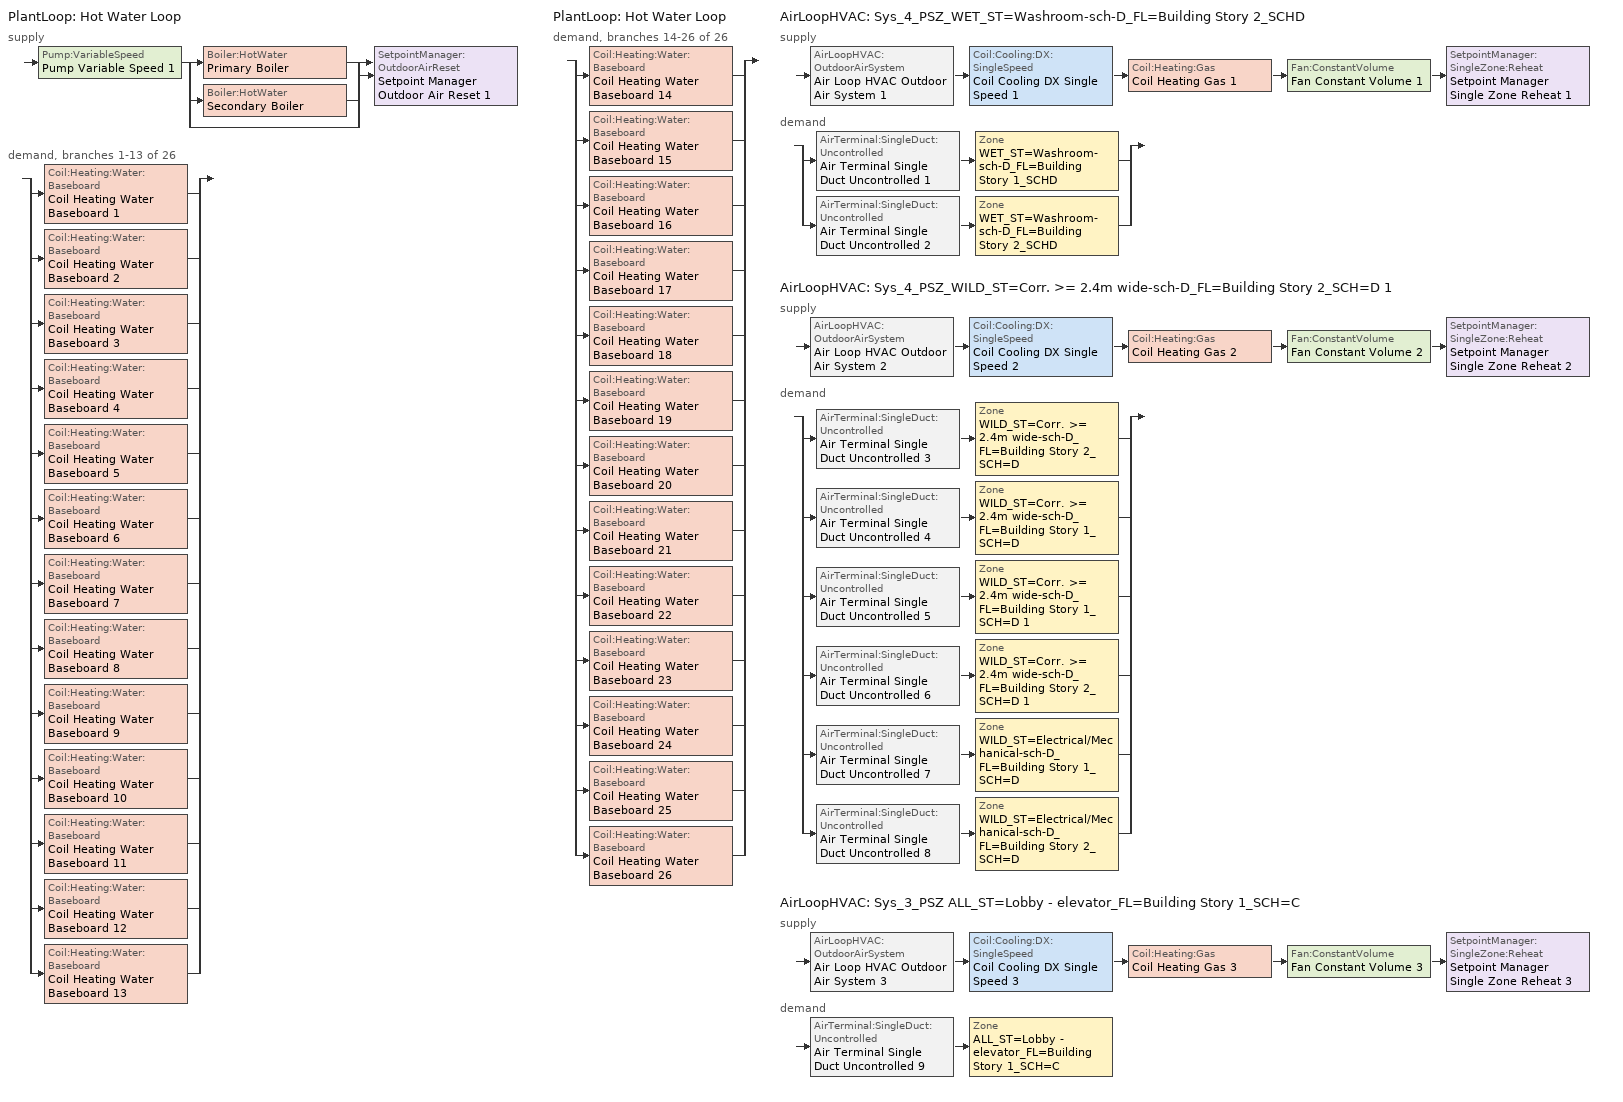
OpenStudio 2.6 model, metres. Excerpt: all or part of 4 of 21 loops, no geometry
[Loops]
PlantLoop 'Hot Water Loop'
 supply: Pump:VariableSpeed 'Pump Variable Speed 1' > split
  | Boiler:HotWater 'Primary Boiler'
  | Boiler:HotWater 'Secondary Boiler'
  | bypass
  join > SetpointManager:OutdoorAirReset 'Setpoint Manager Outdoor Air Reset 1'
 demand, branches 1-13 of 26: split
  | Coil:Heating:Water:Baseboard 'Coil Heating Water Baseboard 1'
  | Coil:Heating:Water:Baseboard 'Coil Heating Water Baseboard 2'
  | Coil:Heating:Water:Baseboard 'Coil Heating Water Baseboard 3'
  | Coil:Heating:Water:Baseboard 'Coil Heating Water Baseboard 4'
  | Coil:Heating:Water:Baseboard 'Coil Heating Water Baseboard 5'
  | Coil:Heating:Water:Baseboard 'Coil Heating Water Baseboard 6'
  | Coil:Heating:Water:Baseboard 'Coil Heating Water Baseboard 7'
  | Coil:Heating:Water:Baseboard 'Coil Heating Water Baseboard 8'
  | Coil:Heating:Water:Baseboard 'Coil Heating Water Baseboard 9'
  | Coil:Heating:Water:Baseboard 'Coil Heating Water Baseboard 10'
  | Coil:Heating:Water:Baseboard 'Coil Heating Water Baseboard 11'
  | Coil:Heating:Water:Baseboard 'Coil Heating Water Baseboard 12'
  | Coil:Heating:Water:Baseboard 'Coil Heating Water Baseboard 13'
PlantLoop 'Hot Water Loop'
 demand, branches 14-26 of 26: split
  | Coil:Heating:Water:Baseboard 'Coil Heating Water Baseboard 14'
  | Coil:Heating:Water:Baseboard 'Coil Heating Water Baseboard 15'
  | Coil:Heating:Water:Baseboard 'Coil Heating Water Baseboard 16'
  | Coil:Heating:Water:Baseboard 'Coil Heating Water Baseboard 17'
  | Coil:Heating:Water:Baseboard 'Coil Heating Water Baseboard 18'
  | Coil:Heating:Water:Baseboard 'Coil Heating Water Baseboard 19'
  | Coil:Heating:Water:Baseboard 'Coil Heating Water Baseboard 20'
  | Coil:Heating:Water:Baseboard 'Coil Heating Water Baseboard 21'
  | Coil:Heating:Water:Baseboard 'Coil Heating Water Baseboard 22'
  | Coil:Heating:Water:Baseboard 'Coil Heating Water Baseboard 23'
  | Coil:Heating:Water:Baseboard 'Coil Heating Water Baseboard 24'
  | Coil:Heating:Water:Baseboard 'Coil Heating Water Baseboard 25'
  | Coil:Heating:Water:Baseboard 'Coil Heating Water Baseboard 26'
AirLoopHVAC 'Sys_4_PSZ_WET_ST=Washroom-sch-D_FL=Building Story 2_SCHD'
 supply: AirLoopHVAC:OutdoorAirSystem 'Air Loop HVAC Outdoor Air System 1' > Coil:Cooling:DX:SingleSpeed 'Coil Cooling DX Single Speed 1' > Coil:Heating:Gas 'Coil Heating Gas 1' > Fan:ConstantVolume 'Fan Constant Volume 1' > SetpointManager:SingleZone:Reheat 'Setpoint Manager Single Zone Reheat 1'
 demand: split
  | AirTerminal:SingleDuct:Uncontrolled 'Air Terminal Single Duct Uncontrolled 1' > Zone 'WET_ST=Washroom-sch-D_FL=Building Story 1_SCHD'
  | AirTerminal:SingleDuct:Uncontrolled 'Air Terminal Single Duct Uncontrolled 2' > Zone 'WET_ST=Washroom-sch-D_FL=Building Story 2_SCHD'
AirLoopHVAC 'Sys_4_PSZ_WILD_ST=Corr. >= 2.4m wide-sch-D_FL=Building Story 2_SCH=D 1'
 supply: AirLoopHVAC:OutdoorAirSystem 'Air Loop HVAC Outdoor Air System 2' > Coil:Cooling:DX:SingleSpeed 'Coil Cooling DX Single Speed 2' > Coil:Heating:Gas 'Coil Heating Gas 2' > Fan:ConstantVolume 'Fan Constant Volume 2' > SetpointManager:SingleZone:Reheat 'Setpoint Manager Single Zone Reheat 2'
 demand: split
  | AirTerminal:SingleDuct:Uncontrolled 'Air Terminal Single Duct Uncontrolled 3' > Zone 'WILD_ST=Corr. >= 2.4m wide-sch-D_FL=Building Story 2_SCH=D'
  | AirTerminal:SingleDuct:Uncontrolled 'Air Terminal Single Duct Uncontrolled 4' > Zone 'WILD_ST=Corr. >= 2.4m wide-sch-D_FL=Building Story 1_SCH=D'
  | AirTerminal:SingleDuct:Uncontrolled 'Air Terminal Single Duct Uncontrolled 5' > Zone 'WILD_ST=Corr. >= 2.4m wide-sch-D_FL=Building Story 1_SCH=D 1'
  | AirTerminal:SingleDuct:Uncontrolled 'Air Terminal Single Duct Uncontrolled 6' > Zone 'WILD_ST=Corr. >= 2.4m wide-sch-D_FL=Building Story 2_SCH=D 1'
  | AirTerminal:SingleDuct:Uncontrolled 'Air Terminal Single Duct Uncontrolled 7' > Zone 'WILD_ST=Electrical/Mechanical-sch-D_FL=Building Story 1_SCH=D'
  | AirTerminal:SingleDuct:Uncontrolled 'Air Terminal Single Duct Uncontrolled 8' > Zone 'WILD_ST=Electrical/Mechanical-sch-D_FL=Building Story 2_SCH=D'
AirLoopHVAC 'Sys_3_PSZ ALL_ST=Lobby - elevator_FL=Building Story 1_SCH=C'
 supply: AirLoopHVAC:OutdoorAirSystem 'Air Loop HVAC Outdoor Air System 3' > Coil:Cooling:DX:SingleSpeed 'Coil Cooling DX Single Speed 3' > Coil:Heating:Gas 'Coil Heating Gas 3' > Fan:ConstantVolume 'Fan Constant Volume 3' > SetpointManager:SingleZone:Reheat 'Setpoint Manager Single Zone Reheat 3'
 demand: AirTerminal:SingleDuct:Uncontrolled 'Air Terminal Single Duct Uncontrolled 9' > Zone 'ALL_ST=Lobby - elevator_FL=Building Story 1_SCH=C'
[Sizing:Zone] Zone Cooling Design Supply Air Temperature Input Method=SupplyAirTemperature; Zone Cooling Design Supply Air Temperature Difference {deltaC}=11.11; Zone Heating Design Supply Air Temperature Input Method=SupplyAirTemperature; Zone Heating Design Supply Air Temperature Difference {deltaC}=11.11; Zone Cooling Design Supply Air Humidity Ratio {kg-H2O/kg-air}=0.0085; Zone Heating Design Supply Air Humidity Ratio {kg-H2O/kg-air}=0.008; Cooling Design Air Flow Method=DesignDay; Heating Design Air Flow Method=DesignDay; Account for Dedicated Outdoor Air System=No; Dedicated Outdoor Air System Control Strategy=NeutralSupplyAir; Dedicated Outdoor Air Low Setpoint Temperature for Design {C}=autosize; Dedicated Outdoor Air High Setpoint Temperature for Design {C}=autosize
Name | Zone Cooling Design Supply Air Temperature {C} | Zone Heating Design Supply Air Temperature {C} | Zone Heating Sizing Factor | Zone Cooling Sizing Factor
WET_ST=Washroom-sch-D_FL=Building Story 1_SCHD; WILD_ST=Corr. >= 2.4m wide-sch-D_FL=Building Story 2_SCH=D; WILD_ST=Corr. >= 2.4m wide-sch-D_FL=Building Story 1_SCH=D; WILD_ST=Corr. >= 2.4m wide-sch-D_FL=Building Story 1_SCH=D 1; WILD_ST=Electrical/Mechanical-sch-D_FL=Building Story 1_SCH=D; WILD_ST=Electrical/Mechanical-sch-D_FL=Building Story 2_SCH=D | 14 | 40
WET_ST=Washroom-sch-D_FL=Building Story 2_SCHD; ALL_ST=Lobby - elevator_FL=Building Story 1_SCH=C; WILD_ST=Corr. >= 2.4m wide-sch-D_FL=Building Story 2_SCH=D 1 | 13 | 43 | 1.3 | 1.1
[Zone equipment]
WET_ST=Washroom-sch-D_FL=Building Story 1_SCHD: Air Terminal Single Duct Uncontrolled 1, Zone HVAC Baseboard Convective Water 1
WET_ST=Washroom-sch-D_FL=Building Story 2_SCHD: Air Terminal Single Duct Uncontrolled 2, Zone HVAC Baseboard Convective Water 2
ALL_ST=Lobby - elevator_FL=Building Story 1_SCH=C: Air Terminal Single Duct Uncontrolled 9, Zone HVAC Baseboard Convective Water 9
WILD_ST=Corr. >= 2.4m wide-sch-D_FL=Building Story 2_SCH=D: Air Terminal Single Duct Uncontrolled 3, Zone HVAC Baseboard Convective Water 3
WILD_ST=Corr. >= 2.4m wide-sch-D_FL=Building Story 1_SCH=D: Air Terminal Single Duct Uncontrolled 4, Zone HVAC Baseboard Convective Water 4
WILD_ST=Corr. >= 2.4m wide-sch-D_FL=Building Story 1_SCH=D 1: Air Terminal Single Duct Uncontrolled 5, Zone HVAC Baseboard Convective Water 5
WILD_ST=Corr. >= 2.4m wide-sch-D_FL=Building Story 2_SCH=D 1: Air Terminal Single Duct Uncontrolled 6, Zone HVAC Baseboard Convective Water 6
WILD_ST=Electrical/Mechanical-sch-D_FL=Building Story 1_SCH=D: Air Terminal Single Duct Uncontrolled 7, Zone HVAC Baseboard Convective Water 7
WILD_ST=Electrical/Mechanical-sch-D_FL=Building Story 2_SCH=D: Air Terminal Single Duct Uncontrolled 8, Zone HVAC Baseboard Convective Water 8
[PlantLoop]
Hot Water Loop: Fluid Type=Water; Glycol Concentration=0; Plant Loop Volume {m3}=Autocalculate; Load Distribution Scheme=Optimal
[Sizing:Plant]
Hot Water Loop: Loop Type=Heating; Design Loop Exit Temperature {C}=82; Loop Design Temperature Difference {deltaC}=16; Sizing Option=NonCoincident; Zone Timesteps in Averaging Window=1; Coincident Sizing Factor Mode=None
[Pump:VariableSpeed]
Pump Variable Speed 1: Pump Control Type=Intermittent; Skin Loss Radiative Fraction=0.5; Design Power Sizing Method=PowerPerFlowPerPressure; Design Electric Power per Unit Flow Rate {W/(m3/s)}=348701.1; Design Shaft Power per Unit Flow Rate per Unit Head {W-s/m3-Pa}=1.28205; Design Minimum Flow Rate Fraction=0
[Boiler:HotWater] Fuel Type=NaturalGas; Water Outlet Upper Temperature Limit {C}=99; Boiler Flow Mode=ConstantFlow; Parasitic Electric Load {W}=0; Sizing Factor=1
Primary Boiler; Secondary Boiler
[SetpointManager:OutdoorAirReset]
Setpoint Manager Outdoor Air Reset 1: Control Variable=Temperature; Setpoint at Outdoor Low Temperature {C}=82; Outdoor Low Temperature {C}=-16; Setpoint at Outdoor High Temperature {C}=60; Outdoor High Temperature {C}=0
[AirLoopHVAC] Availability Schedule=Always On Discrete; Design Supply Air Flow Rate {m3/s}=AutoSize
Sys_4_PSZ_WET_ST=Washroom-sch-D_FL=Building Story 2_SCHD; Sys_4_PSZ_WILD_ST=Corr. >= 2.4m wide-sch-D_FL=Building Story 2_SCH=D 1; Sys_3_PSZ ALL_ST=Lobby - elevator_FL=Building Story 1_SCH=C
[Sizing:System] Type of Load to Size On=Sensible; Design Outdoor Air Flow Rate {m3/s}=Autosize; Minimum System Air Flow Ratio=1; Preheat Design Temperature {C}=7; Preheat Design Humidity Ratio {kg-H2O/kg-Air}=0.008; Precool Design Temperature {C}=13; Precool Design Humidity Ratio {kg-H2O/kg-Air}=0.008; Central Cooling Design Supply Air Temperature {C}=13; Central Heating Design Supply Air Temperature {C}=43; Sizing Option=NonCoincident; 100% Outdoor Air in Cooling=No; 100% Outdoor Air in Heating=No; Central Cooling Design Supply Air Humidity Ratio {kg-H2O/kg-Air}=0.0085; Central Heating Design Supply Air Humidity Ratio {kg-H2O/kg-Air}=0.008; Cooling Design Air Flow Method=DesignDay; Cooling Design Air Flow Rate {m3/s}=0; Heating Design Air Flow Method=DesignDay; Heating Design Air Flow Rate {m3/s}=0; System Outdoor Air Method=ZoneSum; Zone Maximum Outdoor Air Fraction=1; Cooling Supply Air Flow Rate Per Floor Area {m3/s-m2}=0.00996765; Cooling Fraction of Autosized Cooling Supply Air Flow Rate=1; Cooling Supply Air Flow Rate Per Unit Cooling Capacity {m3/s-W}=3.94755e-05; Heating Supply Air Flow Rate Per Floor Area {m3/s-m2}=0.00996765; Heating Fraction of Autosized Heating Supply Air Flow Rate=1; Heating Fraction of Autosized Cooling Supply Air Flow Rate=1; Heating Supply Air Flow Rate Per Unit Heating Capacity {m3/s-W}=3.15882e-05; Cooling Design Capacity Method=CoolingDesignCapacity; Cooling Design Capacity {W}=autosize; Cooling Design Capacity Per Floor Area {W/m2}=234.7; Fraction of Autosized Cooling Design Capacity=1; Heating Design Capacity Method=HeatingDesignCapacity; Heating Design Capacity {W}=autosize; Heating Design Capacity Per Floor Area {W/m2}=157; Fraction of Autosized Heating Design Capacity=1; Central Cooling Capacity Control Method=OnOff
Sys_4_PSZ_WET_ST=Washroom-sch-D_FL=Building Story 2_SCHD; Sys_4_PSZ_WILD_ST=Corr. >= 2.4m wide-sch-D_FL=Building Story 2_SCH=D 1; Sys_3_PSZ ALL_ST=Lobby - elevator_FL=Building Story 1_SCH=C
[Fan:ConstantVolume] Availability Schedule=Always On Discrete; Maximum Flow Rate {m3/s}=AutoSize
Fan Constant Volume 1; Fan Constant Volume 2; Fan Constant Volume 3
[Coil:Heating:Gas] Availability Schedule=Always On Discrete; Gas Burner Efficiency=0.8; Nominal Capacity {W}=AutoSize; Parasitic Electric Load {W}=0; Parasitic Gas Load {W}=0
Coil Heating Gas 1; Coil Heating Gas 2; Coil Heating Gas 3
[Coil:Cooling:DX:SingleSpeed] Availability Schedule=Always On Discrete; Rated Total Cooling Capacity {W}=autosize; Rated Sensible Heat Ratio=autosize; Rated COP {W/W}=3; Rated Air Flow Rate {m3/s}=autosize; Rated Evaporator Fan Power Per Volume Flow Rate {W/(m3/s)}=773.3; Condenser Type=AirCooled; Evaporative Condenser Effectiveness=0; Evaporative Condenser Air Flow Rate {m3/s}=Autosize; Evaporative Condenser Pump Rated Power Consumption {W}=Autosize; Crankcase Heater Capacity {W}=0; Maximum Outdoor Dry-Bulb Temperature for Crankcase Heater Operation {C}=0; Basin Heater Capacity {W/K}=0; Basin Heater Setpoint Temperature {C}=10
Name | Total Cooling Capacity Function of Temperature Curve | Total Cooling Capacity Function of Flow Fraction Curve | Energy Input Ratio Function of Temperature Curve | Energy Input Ratio Function of Flow Fraction Curve | Part Load Fraction Correlation Curve
Coil Cooling DX Single Speed 1 | Curve Biquadratic 1 | Curve Quadratic 1 | Curve Biquadratic 2 | Curve Quadratic 2 | Curve Cubic 1
Coil Cooling DX Single Speed 2 | Curve Biquadratic 3 | Curve Quadratic 3 | Curve Biquadratic 4 | Curve Quadratic 4 | Curve Cubic 2
Coil Cooling DX Single Speed 3 | Curve Biquadratic 5 | Curve Quadratic 5 | Curve Biquadratic 6 | Curve Quadratic 6 | Curve Quadratic 7
[Controller:OutdoorAir] Minimum Outdoor Air Flow Rate {m3/s}=autosize; Maximum Outdoor Air Flow Rate {m3/s}=Autosize; Economizer Control Type=NoEconomizer; Economizer Control Action Type=ModulateFlow; Economizer Maximum Limit Dry-Bulb Temperature {C}=28; Economizer Maximum Limit Enthalpy {J/kg}=64000; Economizer Minimum Limit Dry-Bulb Temperature {C}=-100; Lockout Type=NoLockout; Minimum Limit Type=FixedMinimum; High Humidity Control=No; Heat Recovery Bypass Control Type=BypassWhenWithinEconomizerLimits
Name | Controller Mechanical Ventilation
Controller Outdoor Air 1 | Controller Mechanical Ventilation 1
Controller Outdoor Air 2 | Controller Mechanical Ventilation 2
Controller Outdoor Air 3 | Controller Mechanical Ventilation 3
[Controller:MechanicalVentilation] Availability Schedule=Always On Discrete; System Outdoor Air Method=ZoneSum
Controller Mechanical Ventilation 1; Controller Mechanical Ventilation 2; Controller Mechanical Ventilation 3
[AirLoopHVAC:OutdoorAirSystem]
Name | Controller
Air Loop HVAC Outdoor Air System 1 | Controller Outdoor Air 1
Air Loop HVAC Outdoor Air System 2 | Controller Outdoor Air 2
Air Loop HVAC Outdoor Air System 3 | Controller Outdoor Air 3
[SetpointManager:SingleZone:Reheat] Minimum Supply Air Temperature {C}=13; Maximum Supply Air Temperature {C}=43
Name | Control Zone
Setpoint Manager Single Zone Reheat 1 | WET_ST=Washroom-sch-D_FL=Building Story 2_SCHD
Setpoint Manager Single Zone Reheat 2 | WILD_ST=Corr. >= 2.4m wide-sch-D_FL=Building Story 2_SCH=D 1
Setpoint Manager Single Zone Reheat 3 | ALL_ST=Lobby - elevator_FL=Building Story 1_SCH=C
[AirTerminal:SingleDuct:Uncontrolled] Availability Schedule=Always On Discrete; Maximum Air Flow Rate {m3/s}=AutoSize
Air Terminal Single Duct Uncontrolled 1; Air Terminal Single Duct Uncontrolled 2; Air Terminal Single Duct Uncontrolled 3; Air Terminal Single Duct Uncontrolled 4; Air Terminal Single Duct Uncontrolled 5; Air Terminal Single Duct Uncontrolled 6; Air Terminal Single Duct Uncontrolled 7; Air Terminal Single Duct Uncontrolled 8; Air Terminal Single Duct Uncontrolled 9
[Coil:Heating:Water:Baseboard] Heating Design Capacity Method=HeatingDesignCapacity; Heating Design Capacity {W}=autosize; Heating Design Capacity Per Floor Area {W/m2}=0; Fraction of Autosized Heating Design Capacity=0.8
Coil Heating Water Baseboard 1; Coil Heating Water Baseboard 2; Coil Heating Water Baseboard 3; Coil Heating Water Baseboard 4; Coil Heating Water Baseboard 5; Coil Heating Water Baseboard 6; Coil Heating Water Baseboard 7; Coil Heating Water Baseboard 8; Coil Heating Water Baseboard 9; Coil Heating Water Baseboard 10; Coil Heating Water Baseboard 11; Coil Heating Water Baseboard 12; Coil Heating Water Baseboard 13; Coil Heating Water Baseboard 14; Coil Heating Water Baseboard 15; Coil Heating Water Baseboard 16; Coil Heating Water Baseboard 17; Coil Heating Water Baseboard 18; Coil Heating Water Baseboard 19; Coil Heating Water Baseboard 20; Coil Heating Water Baseboard 21; Coil Heating Water Baseboard 22; Coil Heating Water Baseboard 23; Coil Heating Water Baseboard 24; Coil Heating Water Baseboard 25; Coil Heating Water Baseboard 26
[ZoneHVAC:Baseboard:Convective:Water] Availability Schedule=Always On Discrete
Name | Heating Coil
Zone HVAC Baseboard Convective Water 1 | Coil Heating Water Baseboard 1
Zone HVAC Baseboard Convective Water 2 | Coil Heating Water Baseboard 2
Zone HVAC Baseboard Convective Water 3 | Coil Heating Water Baseboard 3
Zone HVAC Baseboard Convective Water 4 | Coil Heating Water Baseboard 4
Zone HVAC Baseboard Convective Water 5 | Coil Heating Water Baseboard 5
Zone HVAC Baseboard Convective Water 6 | Coil Heating Water Baseboard 6
Zone HVAC Baseboard Convective Water 7 | Coil Heating Water Baseboard 7
Zone HVAC Baseboard Convective Water 8 | Coil Heating Water Baseboard 8
Zone HVAC Baseboard Convective Water 9 | Coil Heating Water Baseboard 9
Zone HVAC Baseboard Convective Water 10 | Coil Heating Water Baseboard 10
Zone HVAC Baseboard Convective Water 11 | Coil Heating Water Baseboard 11
Zone HVAC Baseboard Convective Water 12 | Coil Heating Water Baseboard 12
Zone HVAC Baseboard Convective Water 13 | Coil Heating Water Baseboard 13
Zone HVAC Baseboard Convective Water 14 | Coil Heating Water Baseboard 14
Zone HVAC Baseboard Convective Water 15 | Coil Heating Water Baseboard 15
Zone HVAC Baseboard Convective Water 16 | Coil Heating Water Baseboard 16
Zone HVAC Baseboard Convective Water 17 | Coil Heating Water Baseboard 17
Zone HVAC Baseboard Convective Water 18 | Coil Heating Water Baseboard 18
Zone HVAC Baseboard Convective Water 19 | Coil Heating Water Baseboard 19
Zone HVAC Baseboard Convective Water 20 | Coil Heating Water Baseboard 20
Zone HVAC Baseboard Convective Water 21 | Coil Heating Water Baseboard 21
Zone HVAC Baseboard Convective Water 22 | Coil Heating Water Baseboard 22
Zone HVAC Baseboard Convective Water 23 | Coil Heating Water Baseboard 23
Zone HVAC Baseboard Convective Water 24 | Coil Heating Water Baseboard 24
Zone HVAC Baseboard Convective Water 25 | Coil Heating Water Baseboard 25
Zone HVAC Baseboard Convective Water 26 | Coil Heating Water Baseboard 26
[Schedule:Constant]
Always On Discrete: Value=1
[Curve:Biquadratic] Maximum Value of y=46
Name | Coefficient1 Constant | Coefficient2 x | Coefficient3 x**2 | Coefficient4 y | Coefficient5 y**2 | Coefficient6 x*y | Minimum Value of x | Maximum Value of x | Minimum Value of y
Curve Biquadratic 1; Curve Biquadratic 3 | 0.867905 | 0.0142459 | 0.000554364 | -0.00755748 | 3.3048e-05 | -0.000191808 | 13 | 24 | 24
Curve Biquadratic 2; Curve Biquadratic 4 | 0.116936 | 0.0284933 | -0.000411156 | 0.0214108 | 0.000161028 | -0.000679104 | 13 | 24 | 24
Curve Biquadratic 5 | 0.942588 | 0.00954335 | 0.00068377 | -0.0110427 | 5.249e-06 | -9.72e-06 | 17 | 22 | 13
Curve Biquadratic 6 | 0.342414 | 0.034885 | -0.0006237 | 0.00497722 | 0.000437951 | -0.000728028 | 17 | 22 | 13
[Curve:Quadratic]
Name | Coefficient1 Constant | Coefficient2 x | Coefficient3 x**2 | Minimum Value of x | Maximum Value of x
Curve Quadratic 1; Curve Quadratic 2; Curve Quadratic 3; Curve Quadratic 4 | 1 | 0 | 0 | 0 | 1
Curve Quadratic 5 | 0.8 | 0.2 | 0 | 0.5 | 1.5
Curve Quadratic 6 | 1.1552 | -0.1808 | 0.0256 | 0.5 | 1.5
Curve Quadratic 7 | 0.85 | 0.15 | 0 | 0 | 1
[Curve:Cubic] Coefficient1 Constant=0.0277; Coefficient2 x=4.9151; Coefficient3 x**2=-8.184; Coefficient4 x**3=4.2702; Minimum Value of x=0.7; Maximum Value of x=1
Curve Cubic 1; Curve Cubic 2
